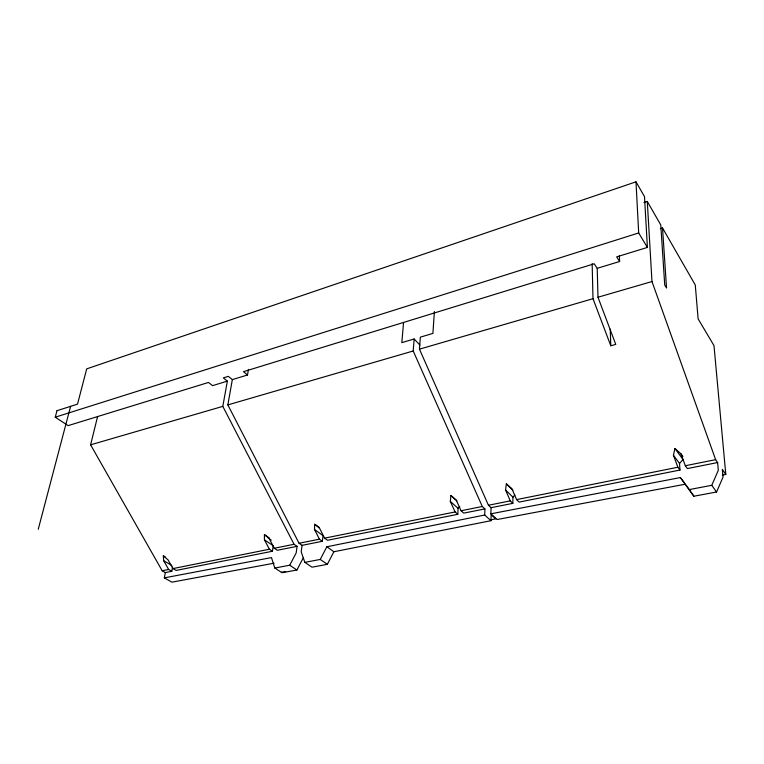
<?xml version="1.0" encoding="UTF-8"?>
<svg xmlns="http://www.w3.org/2000/svg" width="764" height="764" viewBox="0 0 764 764"><rect width="100%" height="100%" fill="white"/><g stroke="black" fill="none" stroke-linecap="round" stroke-linejoin="round"><path stroke-width="1.15" d="M314.51 529.49L323.038 535.631L322.379 541.294L319.419 539.193L314.51 529.49L314.615 524.085L319.677 528.43L324.585 538.152L327.527 540.272L457.798 514.315L458.085 508.308L459.642 506.513M434.391 311.54L432.901 333.419L420.353 337.144L419.455 349.167L488.444 505.262L491.061 507.688L512.835 503.352L512.959 497.202L514.879 494.986M685.384 484.195L497.087 519.53L490.87 513.809L491.061 507.688M172.597 567.079L171.795 571.3L165.358 572.58L164.327 577.87L271.459 557.586L274.82 568.044L289.709 565.226L296.193 552.907L297.053 546.336L294.054 544.283L222.802 406.372L227.357 381.131L223.336 377.884L228.331 376.346L232.342 379.613L227.853 404.901L299.068 543.271L302.057 545.343L301.217 551.923L304.846 562.361L320.25 559.439L326.858 546.766L333.878 551.742L490.966 520.714L491.156 514.63L495.76 518.861L491.109 519.768M490.966 520.714L484.71 515.022L484.93 508.91L482.294 506.494L413.2 350.991L414.145 338.987L401.835 342.644L403.545 322.589M457.798 514.315L455.105 511.947L450.311 501.413L450.894 495.492L456.299 500.181L461.084 510.753L463.758 513.121L484.93 508.91M512.835 503.352L510.276 500.878L505.558 490.001L506.341 483.86L511.89 488.683L516.598 499.608L519.148 502.091L679.979 470.051L679.53 463.5L673.437 455.287L674.927 448.497L680.896 453.749L682.911 456.5M171.795 571.3L168.624 569.457L163.658 560.681L163.324 555.82L167.984 559.783L172.95 568.588L176.121 570.431L272.433 551.245L273.216 545.716L264.449 539.842L264.411 534.619L269.253 537.885M232.342 379.613L247.498 374.99L248.453 369.365M165.358 572.58L162.178 570.756L90.601 444.82L97.591 416.561M70.613 406.333L38.248 529.242M227.357 381.131L212.554 385.648L208.505 382.449L68.139 425.624L55.247 417.192L57.004 410.698M490.87 513.809L680.38 477.576L693.884 496.218L716.565 492.006L723.021 477.147L722.324 469.402L725.8 474.454L722.362 475.122M688.908 489.648L711.761 485.321L718.303 470.347L717.616 462.545L715.629 459.651L651.979 281.534L647.28 201.457L643.985 202.546M304.846 562.361L311.998 567.194L327.345 564.338L333.878 551.742M274.82 568.044L282.088 572.752L296.919 569.992L303.337 557.758M679.53 463.5L682.997 459.498L674.927 448.497M247.498 374.99L243.506 371.676L594.172 263.8L597.219 268.326L619.614 261.498L616.653 256.885L647.404 247.421L644.501 196.625L636.001 181.822L86.695 368.869L77.517 404.137L56.994 410.688M55.247 417.192L638.675 232.953L636.001 181.822M660.268 228.684L662.522 227.978L695.278 284.982L698.124 318.894L713.987 345.595L725.8 474.454M90.601 444.82L222.802 406.372M227.853 404.901L413.2 350.991M419.455 349.167L592.988 298.695L592.157 263.637M592.988 298.695L610.789 345.748L615.755 344.43L597.983 297.244L651.979 281.534M162.178 570.756L168.624 569.457M172.95 568.588L269.396 549.23L272.433 551.245M264.411 534.619L269.329 538.83L274.266 548.256L294.054 544.283M299.068 543.271L319.419 539.193M324.585 538.152L455.105 511.947M461.084 510.753L482.294 506.494M488.444 505.262L510.276 500.878M516.598 499.608L677.869 467.234L679.979 470.051M680.896 453.749L685.318 465.734L715.629 459.651M326.858 546.766L484.71 515.022M297.053 546.336L277.294 550.271L274.266 548.256M302.057 545.343L322.379 541.294M717.616 462.545L687.399 468.571L685.318 465.734M274.047 563.202L171.9 582.178L164.327 577.87M281.353 572.274L285.717 571.462M163.658 560.681L171.785 565.436M163.324 555.82L165.349 557.013M289.709 565.226L296.919 569.992M269.329 538.83L271.277 540.148M320.25 559.439L327.345 564.338M315.561 524.763L319.333 527.504M450.311 501.413L458.085 508.308M450.894 495.492L456.901 500.869M505.558 490.001L512.959 497.202M506.341 483.86L512.892 490.297M414.145 338.987L419.866 345.013M680.38 477.576L684.678 483.249M711.761 485.321L716.565 492.006M686.043 485.121L693.884 496.218M638.675 232.953L647.404 247.421M647.28 201.457L660.774 224.931L664.737 285.067L666.542 288.018L662.522 227.978M264.449 539.842L269.396 549.23M673.437 455.287L677.869 467.234M619.394 255.844L619.614 261.498M610.245 329.141L610.789 345.748M597.219 268.326L597.983 297.244"/></g></svg>
